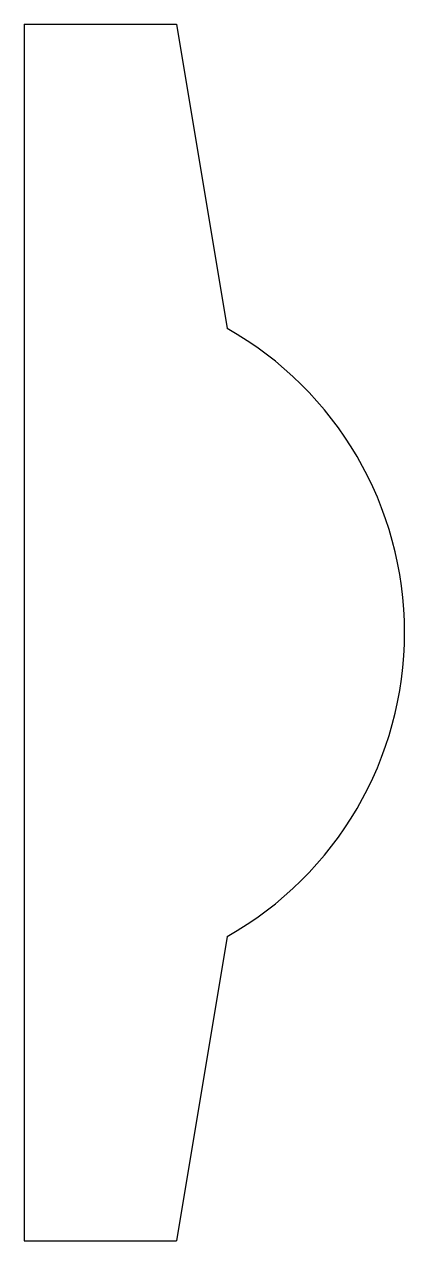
# Model space of a CAD drawing. Extents: x 1.6 to 5.6, y 0 to 12.7.
import ezdxf

# ---------------------------------------------------------------- set-up
doc = ezdxf.new("R2010")
doc.units = 0
doc.header["$MEASUREMENT"] = 0
doc.layers.add('LAYER1', color=7, linetype='Continuous')

msp = doc.modelspace()

# ---------------------------------------------------------------- linework, layer by layer
at = {"layer": 'LAYER1', "color": 7, "linetype": 'Continuous', "lineweight": 25}
for p, q in [((1.587, 12.7), (1.587, 0)), ((1.587, 12.7), (3.175, 12.7)), ((3.175, 12.7), (3.704, 9.525)), ((3.704, 3.175), (3.175, 0)), ((1.587, 0), (3.175, 0))]:
    msp.add_line(p, q, dxfattribs=at)
msp.add_arc((1.909, 6.35), 3.647, -60.5129, 60.5129, dxfattribs=at)

doc.saveas('drawing.dxf')
